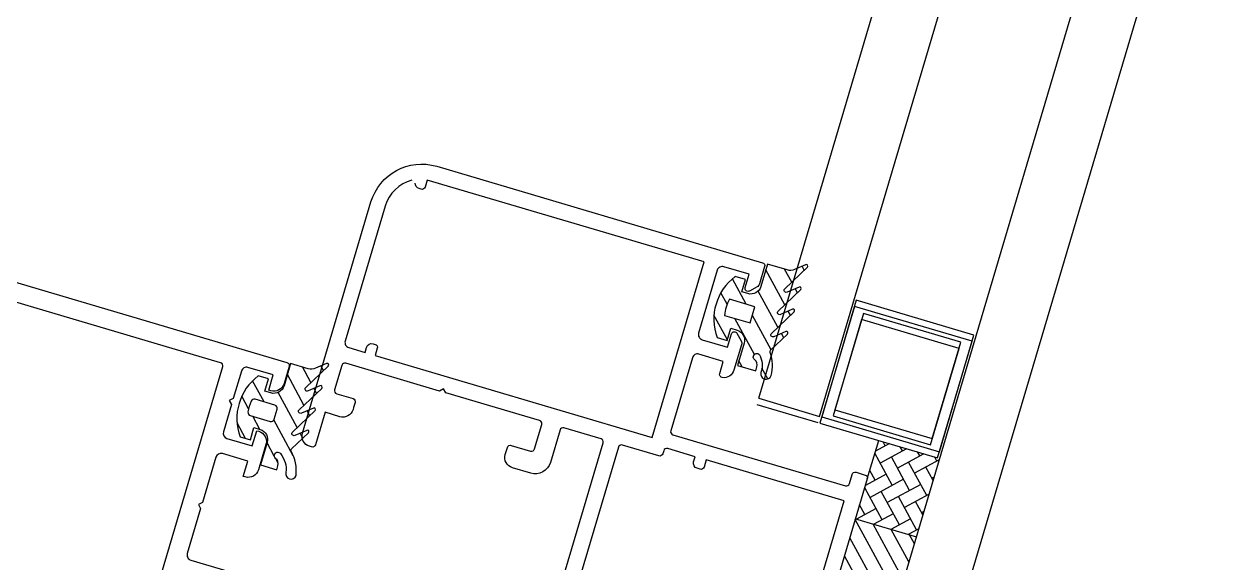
# Model space of a CAD drawing. Header units: millimetres. Extents: x 62878 to 70819, y -67946 to -61850.
# Drawn here: x 67619.24 to 67630.6, y -66801.78 to -66796.68 of the extents above; entities that cross this region are included whole.
import ezdxf

# ---------------------------------------------------------------- set-up
doc = ezdxf.new("R2010")
doc.units = ezdxf.units.MM
doc.layers.add('DOGRAMA', color=171, linetype='Continuous', lineweight=0)
doc.layers.add('DOĞRAMA-yeni', color=40, linetype='Continuous')
pattern_1 = [(118.5057849383402, (67582.17370694948, -66905.46412856983), (-0.1395045678384407, -0.07576303882639554), [])]

# ---------------------------------------------------------------- blocks, each defined once
blk = doc.blocks.new('SPANDREL PAN.93')
at = {"layer": 'DOĞRAMA-yeni', "color": 122, "lineweight": -2}
for p, q in [((36515.70602521955, 28075.1306965566), (36489.31846582975, 28164.42913181102)), ((36515.10228298123, 28075.05656620076), (36488.77140058458, 28164.163200208)), ((36516.15403798808, 28077.84909398139), (36514.29828356626, 28084.12917330353)), ((36516.72944172982, 28078.01912496083), (36514.94411644569, 28084.06086424929)), ((36516.72944172982, 28078.01912496083), (36516.15403798808, 28077.84909398139))]:
    blk.add_line(p, q, dxfattribs=at)
for points in [[(36515.02241062929, 28077.51469972184), (36514.6965179187, 28078.61755689353), (36515.80896515277, 28078.94628345377), (36516.13485786336, 28077.84342628208)], [(36515.08997275634, 28077.63893884203), (36514.82075703886, 28078.54999476648), (36515.74140302572, 28078.82204433359), (36516.01061874317, 28077.91098840914)]]:
    blk.add_lwpolyline(points, close=True, dxfattribs=at)

msp = doc.modelspace()

# ---------------------------------------------------------------- hatches: boundary and pattern name
at = {"layer": 'DOGRAMA', "lineweight": -2}
h = msp.add_hatch(dxfattribs=at)
h.set_pattern_fill('ANSI31', color=256, scale=0.05, angle=73.50578493834035, style=0)
h.set_pattern_definition(pattern_1)
edge = h.paths.add_edge_path(flags=16)
edge.add_arc((67626.2526432125, -66799.47043064401), 0.3999999999429382, 151.9688259159827, 175.0427439814789)
edge.add_line((67625.85413943612, -66799.43586563034), (67626.09569095293, -66799.5073899217))
edge.add_line((67626.09569095293, -66799.5073899217), (67626.14111791851, -66799.35397417676))
edge.add_line((67626.14111791851, -66799.35397417676), (67625.89956640167, -66799.2824498854))
edge = h.paths.add_edge_path()
edge.add_arc((67626.25264321257, -66799.47043064411), 0.499999999991897, 126.6358872934571, 200.3756825854292)
edge.add_line((67625.78392828975, -66799.64451775196), (67625.8798131303, -66799.67290960543))
edge.add_line((67625.8798131303, -66799.67290960543), (67625.91388335449, -66799.55784779669))
edge.add_line((67625.91388335449, -66799.55784779669), (67625.97141425886, -66799.5748829088))
edge.add_arc((67625.94302240535, -66799.67076774938), 0.1000000000008337, -16.49421508073641, 73.50578492163089, ccw=False)
edge.add_line((67626.03890724592, -66799.6991596029), (67625.97644516829, -66799.9101062522))
edge.add_line((67625.97644516829, -66799.9101062522), (67626.14903788135, -66799.96121158848))
edge.add_line((67626.14903788135, -66799.96121158848), (67626.16024681318, -66799.92335683403))
edge.add_arc((67626.0979216668, -66799.90490212929), 0.06499999997677817, 343.5057849562302, 411.9151204666389)
edge.add_arc((67626.15817926057, -66799.82801099021), 0.03268943074017536, 38.075505809509195, 231.9151204459835, ccw=False)
edge.add_arc((67626.0103525861, -66799.90573517849), 0.1992591642763464, -20.843900700449012, 29.42200645859822, ccw=False)
edge.add_arc((67626.24489881874, -66799.98956719405), 0.05002797726847832, 165.0203900031464, 342.5336263049765)
edge.add_arc((67625.9841301824, -66799.90770181257), 0.3233450412789283, 342.5651376731018, 381.8914478267502)
edge.add_arc((67626.30271727094, -66799.77968585902), 0.01999999995975656, 133.5057849119563, 201.8914477804207, ccw=False)
edge.add_line((67626.28894871476, -66799.7651797617), (67626.44854358668, -66799.61369925563))
edge.add_arc((67626.4382171695, -66799.60281968264), 0.01500000000583221, 313.5057850233364, 473.5057850326466)
edge.add_line((67626.4322345446, -66799.58906438551), (67626.31932774582, -66799.6381712145))
edge.add_arc((67626.31135091264, -66799.61983081831), 0.01999999999477411, 133.5057848863317, 293.50578493956186, ccw=False)
edge.add_line((67626.29758235643, -66799.60532472095), (67626.51100566438, -66799.40275260633))
edge.add_arc((67626.5006792472, -66799.39187303332), 0.01500000001638679, 313.5057849850707, 473.5057849595054)
edge.add_line((67626.4946966223, -66799.37811773618), (67626.3817898235, -66799.42722456518))
edge.add_arc((67626.37381299029, -66799.40888416898), 0.02000000001972633, 133.5057850042036, 293.50578499939263, ccw=False)
edge.add_line((67626.36004443406, -66799.39437807165), (67626.57346774203, -66799.19180595702))
edge.add_arc((67626.56314132485, -66799.18092638401), 0.01500000001638679, 313.5057849850707, 473.5057849816748)
edge.add_line((67626.55715869996, -66799.16717108688), (67626.44425190112, -66799.21627791587))
edge.add_arc((67626.43627506794, -66799.1979375197), 0.01999999998142972, 133.5057849437303, 293.5057849561888, ccw=False)
edge.add_line((67626.42250651174, -66799.18343142237), (67626.63592981969, -66798.98085930769))
edge.add_arc((67626.62560340253, -66798.9699797347), 0.01499999999581427, 313.5057849830209, 473.5057849816748)
edge.add_line((67626.61962077764, -66798.95622443757), (67626.51427562803, -66799.00204246007))
edge.add_arc((67626.4743914621, -66798.91034047907), 0.1000000000522003, 253.5057849390942, 293.5057849382264, ccw=False)
edge.add_line((67626.44599960861, -66799.00622531971), (67626.26036370313, -66798.95125784625))
edge.add_line((67626.26036370313, -66798.95125784625), (67626.19790162548, -66799.16220449557))
edge.add_arc((67626.10201678486, -66799.13381264206), 0.1000000000287398, 253.50578493435978, 343.50578492636527, ccw=False)
edge.add_line((67626.07362493136, -66799.22969748267), (67626.01609402703, -66799.2126623706))
edge.add_line((67626.01609402703, -66799.2126623706), (67626.05016425121, -66799.09760056187))
edge.add_line((67626.05016425121, -66799.09760056187), (67625.95427941065, -66799.0692087084))
h = msp.add_hatch(dxfattribs=at)
h.set_pattern_fill('ANSI31', color=256, scale=0.05, angle=73.50578493834035, style=0)
h.set_pattern_definition(pattern_1)
edge = h.paths.add_edge_path()
edge.add_arc((67621.94868365595, -66799.84382241948), 0.1000000000597408, 253.5057849310997, 293.50578492725526, ccw=False)
edge.add_line((67621.92029180244, -66799.93970726013), (67621.75433625546, -66799.89056721308))
edge.add_line((67621.75433625546, -66799.89056721308), (67621.69187417778, -66800.10151386239))
edge.add_arc((67621.59598933719, -66800.0731220089), 0.09999999999670213, 253.5057849296254, 343.5057849296254, ccw=False)
edge.add_line((67621.56759748369, -66800.16900684948), (67621.51006657933, -66800.1519717374))
edge.add_line((67621.51006657933, -66800.1519717374), (67621.54413680351, -66800.03690992872))
edge.add_line((67621.54413680351, -66800.03690992872), (67621.4482519629, -66800.00851807524))
edge.add_arc((67621.7466157648, -66800.40974001095), 0.4999999999832135, 126.635887292119, 200.3756825844466)
edge.add_line((67621.27790084199, -66800.58382711878), (67621.37378568258, -66800.61221897225))
edge.add_line((67621.37378568258, -66800.61221897225), (67621.40785590681, -66800.49715716353))
edge.add_line((67621.40785590681, -66800.49715716353), (67621.46538681115, -66800.5141922756))
edge.add_arc((67621.43699495768, -66800.61007711622), 0.1000000000163452, -16.494215060012777, 73.50578495034893, ccw=False)
edge.add_line((67621.53287979828, -66800.6384689697), (67621.47041772059, -66800.84941561898))
edge.add_line((67621.47041772059, -66800.84941561898), (67621.62333007518, -66800.89469352883))
edge.add_line((67621.62333007518, -66800.89469352883), (67621.634539007, -66800.85683877442))
edge.add_arc((67621.57221386062, -66800.83838406963), 0.06500000000312595, 343.5057849229743, 411.9151204363503)
edge.add_arc((67621.63247145442, -66800.76149293057), 0.03268943071974555, 38.0755058051605, 231.9151204503263, ccw=False)
edge.add_arc((67621.4690277588, -66800.89291018088), 0.2424115900322696, -6.803520829396007, 38.703251577730725, ccw=False)
edge.add_arc((67621.75806026235, -66800.93455846203), 0.05002797726194354, 165.0203899666394, 342.5336262790744)
edge.add_arc((67621.43649846604, -66800.90654802999), 0.3717812401658536, 353.3542853527537, 390.0058058421747)
edge.add_arc((67621.77700946483, -66800.71316779936), 0.01999999997603358, 133.5057850011289, 201.891447896467, ccw=False)
edge.add_line((67621.76324090862, -66800.69866170206), (67621.92283578054, -66800.547181196))
edge.add_arc((67621.91250936339, -66800.53630162301), 0.01499999998579632, 313.5057849427054, 473.5057849307029)
edge.add_line((67621.90652673852, -66800.52254632588), (67621.79361993965, -66800.57165315487))
edge.add_arc((67621.78564310646, -66800.55331275867), 0.02000000001392242, 133.505784973967, 293.5057849611637, ccw=False)
edge.add_line((67621.77187455024, -66800.53880666134), (67621.98529785825, -66800.33623454675))
edge.add_arc((67621.97497144107, -66800.32535497374), 0.01500000001638679, 313.5057849850707, 473.5057849883079)
edge.add_line((67621.96898881617, -66800.31159967658), (67621.85608201732, -66800.36070650555))
edge.add_arc((67621.84810518412, -66800.34236610937), 0.02000000000057802, 133.505784973967, 293.50578497779065, ccw=False)
edge.add_line((67621.8343366279, -66800.32786001204), (67622.04775993587, -66800.12528789743))
edge.add_arc((67622.0374335187, -66800.11440832443), 0.01500000001638679, 313.5057849850707, 473.5057850326466)
edge.add_line((67622.03145089379, -66800.1006530273), (67621.91854409495, -66800.14975985629))
edge.add_arc((67621.91056726174, -66800.13141946009), 0.02000000001972633, 133.5057849755043, 293.50578499939263, ccw=False)
edge.add_line((67621.89679870551, -66800.11691336274), (67622.11022201352, -66799.91434124814))
edge.add_arc((67622.09989559637, -66799.90346167513), 0.0149999999963509, 313.5057849044397, 473.5057849085336)
edge.add_line((67622.0939129715, -66799.88970637799), (67621.98856782186, -66799.9355244005))
edge = h.paths.add_edge_path(flags=16)
edge.add_line((67621.37238265006, -66800.38236162919), (67621.56089805311, -66800.43818173245))
edge.add_arc((67621.56941560913, -66800.40941628031), 0.02999999995529582, 253.5057849570768, 343.5057849570768)
edge.add_line((67621.59818106127, -66800.41793383633), (67621.62657291474, -66800.32204899576))
edge.add_arc((67621.59780746257, -66800.31353143971), 0.0299999999914651, 343.5057849195613, 433.505784927452)
edge.add_line((67621.60632501863, -66800.28476598753), (67621.41780961561, -66800.22894588427))
edge.add_arc((67621.40929205957, -66800.25771133644), 0.02999999998733354, 73.50578494620974, 155.739350785441)
edge.add_arc((67621.74661576483, -66800.40974001105), 0.4000000000437772, 155.7393507518955, 171.2722190880301)
edge.add_arc((67621.38090020607, -66800.35359617698), 0.0300000000141902, 171.2722192163878, 253.5057850231787)
h = msp.add_hatch(dxfattribs=at)
h.set_pattern_fill('AR-HBONE', color=256, scale=0.03, angle=73.50578493834035, style=0)
h.set_pattern_definition([(208.5057849383403, (67594.13711900514, -66786.49147315389), (-0.1627219703923171, 0.04818257311146708), [0.36, -0.12]), (118.5057849383402, (67594.03166673337, -66786.54874285257), (-0.1627219703923171, 0.04818257311146708), [0.3599999999999998, -0.1199999999999999])])
h.paths.add_polyline_path([(67627.23938561493, -66800.85767230707), (67627.31036524862, -66800.61796020558), (67627.88567429216, -66800.78831132648), (67627.66606959925, -66801.52995931318), (67627.0907605557, -66801.35960819226)])
h = msp.add_hatch(dxfattribs=at)
h.set_pattern_fill('ANSI31', color=256, scale=0.03999999999999999, angle=73.50578493834035, style=0)
h.set_pattern_definition([(118.5057849383402, (67576.41016069203, -66924.92875121038), (-0.1116036542707525, -0.06061043106111644), [])])
h.paths.add_polyline_path([(67627.03861911822, -66801.63255879149, -0.4142135623420975), (67627.00444302737, -66801.65111936297), (67626.63463913568, -66802.90001941168, -0.1532309010706403), (67627.18155632581, -66803.16625537317), (67627.58755983057, -66801.7951021527)])
h.paths.add_polyline_path([(67627.0907605557, -66801.35960819226), (67627.02005854677, -66801.59838270063, -0.4142135623575963), (67627.03861911822, -66801.63255879149), (67627.58755983057, -66801.7951021527), (67627.66606959925, -66801.52995931318)])

# ---------------------------------------------------------------- linework, layer by layer
for p, q in [((67626.15974716147, -66800.27725796374), (67626.73505620504, -66800.44760908464)), ((67627.20247620536, -66800.9823225998), (67627.31036524865, -66800.61796020558)), ((67627.09076055564, -66801.35960819226), (67627.66606959925, -66801.52995931318)), ((67627.09076055564, -66801.35960819226), (67627.66606959925, -66801.52995931318))]:
    msp.add_line(p, q, dxfattribs=at)
at = {"layer": 'DOGRAMA', "lineweight": -2, "ltscale": 0.5}
for points in [[(67611.61346911828, -66796.88781920633), (67621.7197313169, -66799.88032056367, -0.4142135623732619), (67621.73997921302, -66799.91760357186), (67621.69171306206, -66800.0806078009, -0.4142135623730951), (67621.567436368, -66800.148100788), (67621.54825939992, -66800.14242241731), (67621.59084718011, -66799.9985951564), (67621.35113507864, -66799.9276155227, 0.4142135623730951), (67621.28899673157, -66799.96136201626), (67621.2123387272, -66800.22025108586), (67621.17505571895, -66800.24049898198), (67621.1953036151, -66800.27778199021), (67621.1186456107, -66800.53667105983, 0.4142135623730951), (67621.15239210424, -66800.59880940687), (67621.3921042057, -66800.66978904056), (67621.43469198595, -66800.52596177968), (67621.4538689541, -66800.53164015037, -0.4142135623728953), (67621.52136194118, -66800.65591684448), (67621.45038230746, -66800.89562894595, -0.4142135623729619), (67621.32610561338, -66800.96312193303), (67621.30692864527, -66800.95744356234), (67621.34951642551, -66800.81361630146), (67621.10980432398, -66800.74263666775, 0.4142135623731395), (67621.04766597696, -66800.7763831613), (67620.9207944163, -66801.20485322848), (67620.88351140809, -66801.22510112461), (67620.90375930417, -66801.26238413285), (67620.77794336886, -66801.68728914695, 0.4142135623730951), (67620.81168986243, -66801.74942749398), (67622.53761699307, -66802.26048085673)], [(67624.19032289792, -66802.38483194109), (67624.70705463133, -66800.63972784228, 0.4142135623730951), (67624.68680673515, -66800.60244483406), (67624.33682706705, -66800.49881456884, 0.4142135623730951), (67624.29954405883, -66800.51906246495), (67624.20869012766, -66800.82589395488, -0.4142135623730951), (67624.02227508655, -66800.92713343554), (67623.84968237352, -66800.87602809926, -0.4142135623730951), (67623.78218938637, -66800.7517514052), (67623.78786775706, -66800.73257443709), (67623.80206368383, -66800.68463201677, -0.4142135623730951), (67623.839346692, -66800.66438412062), (67624.02152788918, -66800.71832864225, 0.4142135623730951), (67624.0588108974, -66800.6980807461), (67624.12695134574, -66800.4679571287, 0.4142135623730951), (67624.10670344962, -66800.43067412048), (67623.21976867413, -66800.16804947575), (67623.199520778, -66800.13076646753), (67623.16223776978, -66800.15101436364), (67622.27530299428, -66799.88838971894, 0.4142135623730951), (67622.23801998606, -66799.90863761504), (67622.16987953769, -66800.13876123245, 0.4142135623730951), (67622.19012743383, -66800.17604424068), (67622.34354317878, -66800.22147120624, -0.4142135623730951), (67622.36379107492, -66800.25875421448), (67622.3495951482, -66800.3066966348), (67622.34391677749, -66800.3258736029, -0.4142135623730951), (67622.2196400834, -66800.39336659003), (67622.0806070645, -66800.35219840247), (67621.98975313336, -66800.65902989238, -0.4142135623730951), (67621.95247012514, -66800.67927778851), (67621.933293157, -66800.6735994178, -0.4142135623730951), (67621.86580016991, -66800.54932272372), (67622.51313442938, -66798.36314835818, -0.4142135623730951), (67623.13451789977, -66798.02568342265), (67626.21242128283, -66798.93706191953, -0.4142135623730951), (67626.23266917893, -66798.97434492773), (67626.18460461023, -66799.13666837437, -0.1991096956269791), (67626.16052096081, -66799.16640425898), (67626.08959625152, -66799.20492250675, -0.6680969080520953), (67626.04898142118, -66799.17203795174), (67626.08637633143, -66799.04574802819), (67625.84666422993, -66798.97476839447, 0.4142135623730951), (67625.78452588289, -66799.00851488806), (67625.60849639124, -66799.60300089973, 0.4142135623730951), (67625.64224288485, -66799.66513924676), (67625.88195498634, -66799.73611888048), (67625.91935273577, -66799.60981936844, -0.6680969080520438), (67625.97132430752, -66799.60434998719), (67626.00984255521, -66799.67527469652, -0.1989616347782854), (67626.01385032499, -66799.71333898265), (67625.94286785208, -66799.95306067266, -0.3728392455561729), (67625.83258077005, -66800.02362422907, -0.4568501953068724), (67625.80813616728, -66799.985419466), (67625.84220639142, -66799.8703576573), (67625.612082774, -66799.80221720894, 0.4142135623730951), (67625.54994442698, -66799.83596370251), (67625.34552308191, -66800.52633455477, 0.4142135623730951), (67625.36577097804, -66800.563617563), (67626.99581326809, -66801.04627907225, 0.4142135623730951), (67627.03309627631, -66801.0260311761), (67627.0586489445, -66800.93973481956, -0.4142135623730951), (67627.09593195273, -66800.91948692343), (67627.18222830925, -66800.94503959158, -0.4142135623730951), (67627.20247620536, -66800.9823225998), (67626.61476483825, -66802.96713880012, -0.4142135623730951)], [(67622.90090323775, -66798.15697074357, 0.2621398995659221), (67622.64737320619, -66798.40289695306), (67622.26976155488, -66799.67816533294, 0.4142135623730951), (67622.3035080484, -66799.74030368), (67622.45692379336, -66799.78573064556), (67622.47111972011, -66799.73778822525, -0.4142135623730951), (67622.53325806712, -66799.70404173172), (67622.55243503526, -66799.70972010242, -0.4142135623730951), (67622.57268293141, -66799.74700311063), (67622.55280863395, -66799.81412249907), (67625.17046478216, -66800.5892200992), (67625.66164384744, -66798.93041235695), (67623.04398769926, -66798.15531475679), (67623.02411340183, -66798.22243414521, -0.4142135623730951), (67622.98683039358, -66798.24268204135), (67622.9676534255, -66798.23700367064, -0.3618128521052944), (67622.93212851051, -66798.18378508696)]]:
    msp.add_lwpolyline(points, format="xyb", dxfattribs=at)
msp.add_lwpolyline([(67613.86359995625, -66797.74181640302), (67613.52800301419, -66797.64244491582), (67611.73495649509, -66797.11151725565, 0.4142135623730953), (67611.69767348691, -66797.13176515179), (67610.39732659725, -66801.52329085098, 0.4142135623730951), (67610.41757449337, -66801.56057385923), (67612.21062101249, -66802.09150151939), (67612.54621795457, -66802.1908730066), (67619.77593493534, -66804.33161875936, 0.4142135623730951), (67619.81321794355, -66804.31137086322), (67621.11356483318, -66799.91984516403, 0.4142135623722071), (67621.09331693707, -66799.8825621558)], format="xyb", close=True, dxfattribs=at)
at = {"layer": 'DOGRAMA', "lineweight": -2}
for points in [[(67625.95427941065, -66799.0692087084, 0.3333333333332296), (67625.78392828975, -66799.64451775196), (67625.8798131303, -66799.67290960543), (67625.91388335449, -66799.55784779669), (67625.97141425886, -66799.5748829088, -0.4142135623730951), (67626.03890724592, -66799.6991596029), (67625.97644516829, -66799.9101062522), (67626.14903788135, -66799.96121158848), (67626.16024681318, -66799.92335683403, 0.3076847592325949), (67626.1380154985, -66799.85374077025, -1.128701775595035), (67626.18391233913, -66799.80785143786, -0.2229122392588673), (67626.19657089861, -66799.97663619851, 0.9785310008372164), (67626.29262016944, -66800.00458289236, 0.1732976222504512), (67626.28415943263, -66799.78714284471, -0.3075716929246892), (67626.28894871476, -66799.7651797617), (67626.44854358668, -66799.61369925563, 0.8390996311771624), (67626.4322345446, -66799.58906438551), (67626.31932774582, -66799.6381712145, -0.8390996311772869), (67626.29758235643, -66799.60532472095), (67626.51100566438, -66799.40275260633, 0.8390996311771624), (67626.4946966223, -66799.37811773618), (67626.3817898235, -66799.42722456518, -0.839099631177325), (67626.36004443406, -66799.39437807165), (67626.57346774203, -66799.19180595702, 0.8390996311769768), (67626.55715869996, -66799.16717108688), (67626.44425190112, -66799.21627791587, -0.8390996311770358), (67626.42250651174, -66799.18343142237), (67626.63592981969, -66798.98085930769, 0.8390996311781366), (67626.61962077764, -66798.95622443757), (67626.51427562803, -66799.00204246007, -0.1763269807084491), (67626.44599960861, -66799.00622531971), (67626.26036370313, -66798.95125784625), (67626.19790162548, -66799.16220449557, -0.4142135623728453), (67626.07362493136, -66799.22969748267), (67626.01609402703, -66799.2126623706), (67626.05016425121, -66799.09760056187)], [(67625.89956640167, -66799.2824498854, 0.1010205144335734), (67625.85413943612, -66799.43586563034), (67626.09569095293, -66799.5073899217), (67626.14111791851, -66799.35397417676)], [(67625.89956640167, -66799.2824498854, 0.1010205144335734), (67625.85413943612, -66799.43586563034), (67626.09569095288, -66799.50738992171), (67626.14111791851, -66799.35397417676)], [(67621.98856782186, -66799.9355244005, -0.176326980708443), (67621.92029180244, -66799.93970726013), (67621.75433625546, -66799.89056721308), (67621.69187417778, -66800.10151386239, -0.4142135623726288), (67621.56759748369, -66800.16900684948), (67621.51006657933, -66800.1519717374), (67621.54413680351, -66800.03690992872), (67621.4482519629, -66800.00851807524, 0.3333333333332321), (67621.27790084199, -66800.58382711878), (67621.37378568258, -66800.61221897225), (67621.40785590681, -66800.49715716353), (67621.46538681115, -66800.5141922756, -0.4142135623730951), (67621.53287979828, -66800.6384689697), (67621.47041772059, -66800.84941561898), (67621.62333007518, -66800.89469352883), (67621.634539007, -66800.85683877442, 0.3076847592325163), (67621.61230769235, -66800.7872227106, -1.128701775594264), (67621.65820453296, -66800.74133337823, -0.2012120834862478), (67621.70973234223, -66800.92162746646, 0.9785310008383128), (67621.80578161302, -66800.94957416036, 0.1612998685773607), (67621.75845162652, -66800.7206247851, -0.3075716929248266), (67621.76324090862, -66800.69866170206), (67621.92283578054, -66800.547181196, 0.8390996311771568), (67621.90652673852, -66800.52254632588), (67621.79361993965, -66800.57165315487, -0.8390996311749109), (67621.77187455024, -66800.53880666134), (67621.98529785825, -66800.33623454675, 0.8390996311813727), (67621.96898881617, -66800.31159967658), (67621.85608201732, -66800.36070650555, -0.8390996311751685), (67621.8343366279, -66800.32786001204), (67622.04775993587, -66800.12528789743, 0.8390996311750223), (67622.03145089379, -66800.1006530273), (67621.91854409495, -66800.14975985629, -0.8390996311790603), (67621.89679870551, -66800.11691336274), (67622.11022201352, -66799.91434124814, 0.8390996311813727), (67622.0939129715, -66799.88970637799)], [(67621.37238265006, -66800.38236162919), (67621.56089805311, -66800.43818173245, 0.414213562374205), (67621.59818106127, -66800.41793383633), (67621.62657291474, -66800.32204899576, 0.4142135623730951), (67621.60632501863, -66800.28476598753), (67621.41780961561, -66800.22894588427, 0.3750467088372598), (67621.38194148887, -66800.24538468716, 0.0678788880673013), (67621.35124759318, -66800.34904397429, 0.3750467088370437)]]:
    msp.add_lwpolyline(points, format="xyb", close=True, dxfattribs=at)
for points in [[(67627.86649732405, -66800.78263295579), (67628.19300363914, -66799.67995728897), (67627.08073948824, -66799.35061178853), (67626.75423317315, -66800.45328745536)], [(67627.79900433694, -66800.6583562617), (67628.06872694503, -66799.74745027606), (67627.14823247535, -66799.47488848261), (67626.87850986724, -66800.38579446824)]]:
    msp.add_lwpolyline(points, close=True, dxfattribs=at)
at = {"layer": 'DOGRAMA', "linetype": 'ByBlock', "lineweight": -2}
msp.add_lwpolyline([(67626.61573603016, -66802.43553833284), (67626.98483012541, -66801.18903540513), (67625.68079629334, -66800.80290619773), (67625.6609219959, -66800.87002558613, -0.4142135623730951), (67625.62363898769, -66800.89027348226), (67625.5948735355, -66800.88175592622, -0.4142135623730951), (67625.56112704196, -66800.81961757918), (67625.57532296871, -66800.77167515889), (67625.31643389905, -66800.69501715449, 0.4142135623730951), (67625.27915089083, -66800.71526505063), (67625.27063333485, -66800.74403050277, -0.4142135623730951), (67625.23335032658, -66800.76427839894), (67624.88816490048, -66800.66206772639, 0.4142135623730951), (67624.85088189223, -66800.6823156225), (67624.49030535296, -66801.90005309803, 0.4142135623730951)], format="xyb", dxfattribs=at)

# ---------------------------------------------------------------- block references
at = {"layer": 'DOĞRAMA-yeni', "xscale": -1, "rotation": 359.9643240394448}
msp.add_blockref('SPANDREL PAN.93', (104125.4161946329, -94900.9709552296), dxfattribs=at)

doc.saveas('drawing.dxf')
